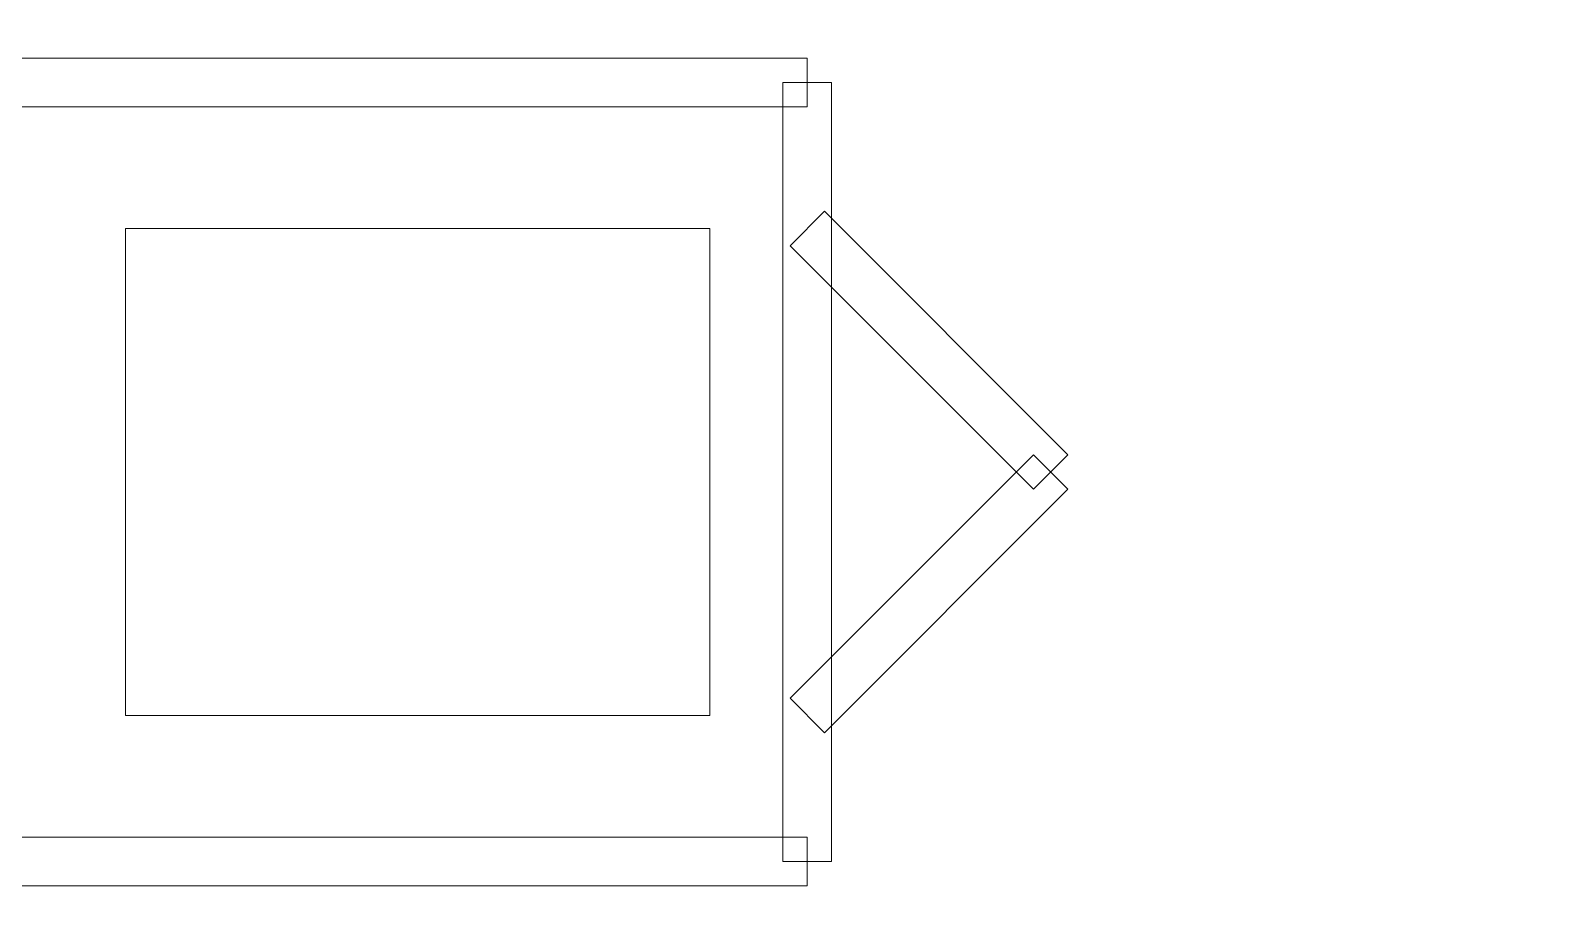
# Model space of a CAD drawing. Header units: millimetres. Extents: x -86 to 67, y -55 to 52.
# Drawn here: x -24.939 to -21.005, y -40.889 to -38.613 of the extents above; entities that cross this region are included whole.
import ezdxf

# ---------------------------------------------------------------- set-up
doc = ezdxf.new("R2010")
doc.units = ezdxf.units.MM
doc.header["$MEASUREMENT"] = 0
for name, color, linetype in [('BG_OUTLINE', 7, 'Continuous'), ('PG_SILKSCREEN_TOP', 7, 'Continuous'), ('PIN_TOP', 7, 'Continuous')]:
    doc.layers.add(name, color=color, linetype=linetype)

msp = doc.modelspace()

# ---------------------------------------------------------------- linework, layer by layer
at = {"layer": 'BG_OUTLINE', "color": 3, "lineweight": 9}
msp.add_open_spline([(-60.0926, 34.7331), (-60.0926, 34.7331), (63.7724, 34.7331), (63.7724, 34.7331), (63.7724, 34.7331), (64.585, 34.7336), (65.3646, 34.4113), (65.9396, 33.837), (65.9396, 33.837), (66.5146, 33.2627), (66.8379, 32.4797), (66.8384, 31.667), (66.8384, 31.667), (66.8384, 31.667), (66.8412, -52.28), (66.8412, -52.28), (66.8412, -52.28), (66.8412, -52.28), (66.8384, -52.1933), (66.8384, -52.1933), (66.8384, -52.1933), (66.8389, -53.006), (66.5166, -53.7856), (65.9424, -54.3606), (65.9424, -54.3606), (65.3681, -54.9356), (64.585, -55.2589), (63.7724, -55.2594), (63.7724, -55.2594), (63.7724, -55.2594), (-60.1869, -55.2594), (-60.1869, -55.2594), (-60.1869, -55.2594), (-60.1869, -55.2594), (-60.0853, -55.2518), (-60.0853, -55.2518), (-60.0853, -55.2518), (-60.8979, -55.2523), (-61.6775, -54.9299), (-62.2525, -54.3557), (-62.2525, -54.3557), (-62.8275, -53.7814), (-63.1508, -52.9984), (-63.1513, -52.1857), (-63.1513, -52.1857), (-63.1513, -52.1857), (-63.1587, 31.667), (-63.1587, 31.667), (-63.1587, 31.667), (-63.1592, 32.4797), (-62.8369, 33.2593), (-62.2626, 33.8343), (-62.2626, 33.8343), (-61.6883, 34.4093), (-60.9053, 34.7326), (-60.0926, 34.7331)], degree=3, knots=[0, 0, 0, 0, 0.071429, 0.071429, 0.071429, 0.071429, 0.142857, 0.142857, 0.142857, 0.142857, 0.214286, 0.214286, 0.214286, 0.214286, 0.285714, 0.285714, 0.285714, 0.285714, 0.357143, 0.357143, 0.357143, 0.357143, 0.428571, 0.428571, 0.428571, 0.428571, 0.5, 0.5, 0.5, 0.5, 0.571429, 0.571429, 0.571429, 0.571429, 0.642857, 0.642857, 0.642857, 0.642857, 0.714286, 0.714286, 0.714286, 0.714286, 0.785714, 0.785714, 0.785714, 0.785714, 0.857143, 0.857143, 0.857143, 0.857143, 0.928571, 0.928571, 0.928571, 0.928571, 1, 1, 1, 1], dxfattribs=at)
at = {"layer": 'PG_SILKSCREEN_TOP', "color": 6, "lineweight": 9}
for points in [[(-22.9124, -38.6859), (-22.9124, -38.6859), (-22.9124, -38.8129), (-22.9124, -38.8129), (-22.9124, -38.8129), (-22.9124, -38.8129), (-27.4844, -38.8129), (-27.4844, -38.8129), (-27.4844, -38.8129), (-27.4844, -38.8129), (-27.4844, -38.6859), (-27.4844, -38.6859), (-27.4844, -38.6859), (-27.4844, -38.6859), (-22.9124, -38.6859), (-22.9124, -38.6859)], [(-22.8489, -40.7814), (-22.8489, -40.7814), (-22.9759, -40.7814), (-22.9759, -40.7814), (-22.9759, -40.7814), (-22.9759, -40.7814), (-22.9759, -38.7494), (-22.9759, -38.7494), (-22.9759, -38.7494), (-22.9759, -38.7494), (-22.8489, -38.7494), (-22.8489, -38.7494), (-22.8489, -38.7494), (-22.8489, -38.7494), (-22.8489, -40.7814), (-22.8489, -40.7814)], [(-22.9573, -39.1753), (-22.9573, -39.1753), (-22.8675, -39.0855), (-22.8675, -39.0855), (-22.8675, -39.0855), (-22.8675, -39.0855), (-22.2325, -39.7205), (-22.2325, -39.7205), (-22.2325, -39.7205), (-22.2325, -39.7205), (-22.3223, -39.8103), (-22.3223, -39.8103), (-22.3223, -39.8103), (-22.3223, -39.8103), (-22.9573, -39.1753), (-22.9573, -39.1753)], [(-22.3223, -39.7205), (-22.3223, -39.7205), (-22.2325, -39.8103), (-22.2325, -39.8103), (-22.2325, -39.8103), (-22.2325, -39.8103), (-22.8675, -40.4453), (-22.8675, -40.4453), (-22.8675, -40.4453), (-22.8675, -40.4453), (-22.9573, -40.3555), (-22.9573, -40.3555), (-22.9573, -40.3555), (-22.9573, -40.3555), (-22.3223, -39.7205), (-22.3223, -39.7205)], [(-27.4844, -40.8449), (-27.4844, -40.8449), (-27.4844, -40.7179), (-27.4844, -40.7179), (-27.4844, -40.7179), (-27.4844, -40.7179), (-22.9124, -40.7179), (-22.9124, -40.7179), (-22.9124, -40.7179), (-22.9124, -40.7179), (-22.9124, -40.8449), (-22.9124, -40.8449), (-22.9124, -40.8449), (-22.9124, -40.8449), (-27.4844, -40.8449), (-27.4844, -40.8449)]]:
    msp.add_open_spline(points, degree=3, knots=[0, 0, 0, 0, 0.25, 0.25, 0.25, 0.25, 0.5, 0.5, 0.5, 0.5, 0.75, 0.75, 0.75, 0.75, 1, 1, 1, 1], dxfattribs=at)
at = {"layer": 'PIN_TOP', "lineweight": 9}
msp.add_open_spline([(-23.1664, -39.1304), (-23.1664, -39.1304), (-23.1664, -40.4004), (-23.1664, -40.4004), (-23.1664, -40.4004), (-23.1664, -40.4004), (-24.6904, -40.4004), (-24.6904, -40.4004), (-24.6904, -40.4004), (-24.6904, -40.4004), (-24.6904, -39.1304), (-24.6904, -39.1304), (-24.6904, -39.1304), (-24.6904, -39.1304), (-23.1664, -39.1304), (-23.1664, -39.1304)], degree=3, knots=[0, 0, 0, 0, 0.25, 0.25, 0.25, 0.25, 0.5, 0.5, 0.5, 0.5, 0.75, 0.75, 0.75, 0.75, 1, 1, 1, 1], dxfattribs=at)

doc.saveas('drawing.dxf')
